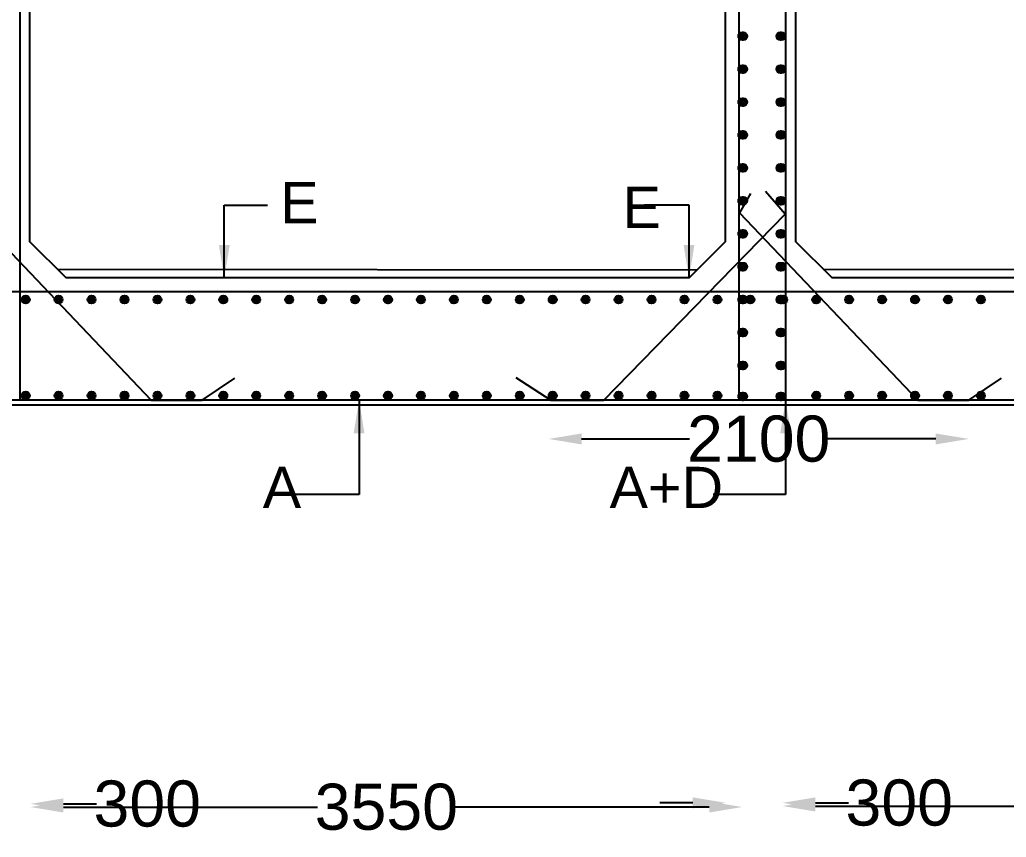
# Model space of a CAD drawing. Header units: millimetres. Extents: x 5124 to 2430164, y 2311 to 45642708.
# Drawn here: x 2372210 to 2378200, y 45617019 to 45621985 of the extents above; entities that cross this region are included whole.
import ezdxf

# ---------------------------------------------------------------- set-up
doc = ezdxf.new("R2010")
doc.units = ezdxf.units.MM
doc.header["$MEASUREMENT"] = 0
for name, color, linetype in [('DIMENSION', 7, 'Continuous'), ('DRAWING', 7, 'Continuous'), ('TEXT', 7, 'Continuous')]:
    doc.layers.add(name, color=color, linetype=linetype)
doc.styles.get("Standard").update_dxf_attribs({"font": 'arial.ttf', "height": 280})
doc.dimstyles.get("Standard").update_dxf_attribs({"dimtxt": 225, "dimasz": 200, "dimexe": 0.18, "dimexo": 0.0625, "dimgap": 0.09, "dimtad": 0, "dimdec": 0, "dimzin": 0, "dimdsep": 46, "dimtxsty": 'Standard', "dimcen": 0.09, "dimse1": 1, "dimse2": 1, "dimadec": 0, "dimazin": 0, "dimtfac": 1, "dimtdec": 0, "dimtofl": 0, "dimtmove": 0, "dimatfit": 3, "dimfxl": 1, "dimtolj": 1, "dimtzin": 0, "dimarcsym": 0})

# ---------------------------------------------------------------- blocks, each defined once
blk = doc.blocks.new('*D134')
at = {"layer": 'Defpoints', "color": 0, "transparency": 16777216}
for p in [(2375422, 45619701.2), (2377972.5, 45619673.4), (2377972.5, 45619438.9)]:
    blk.add_point(p, dxfattribs=at)
at = {"layer": 'DIMENSION', "color": 0, "lineweight": -2, "transparency": 16777216}
for p, q in [((2375622, 45619438.9), (2376277.2, 45619438.9)), ((2377772.5, 45619438.9), (2377117.4, 45619438.9))]:
    blk.add_line(p, q, dxfattribs=at)
at = {"layer": 'DIMENSION', "color": 0, "transparency": 16777216}
for points in [[(2375622, 45619472.2), (2375622, 45619405.5), (2375422, 45619438.9)], [(2377772.5, 45619472.2), (2377772.5, 45619405.5), (2377972.5, 45619438.9)]]:
    blk.add_solid(points, dxfattribs=at)
at = {"layer": 'DIMENSION', "color": 0, "transparency": 16777216, "insert": (2376697.3, 45619438.9), "char_height": 280, "attachment_point": 5}
blk.add_mtext('\\A1;2100', dxfattribs=at)
blk = doc.blocks.new('*D124')
at = {"layer": 'Defpoints', "color": 0, "transparency": 16777216}
for p in [(2371931.1, 45617213.6), (2372275.6, 45617222.2), (2372275.6, 45617213.6)]:
    blk.add_point(p, dxfattribs=at)
at = {"layer": 'DIMENSION', "color": 0, "lineweight": -2, "transparency": 16777216}
for p, q in [((2371731.1, 45617222.2), (2371531.1, 45617222.2)), ((2372475.6, 45617222.2), (2372675.6, 45617222.2))]:
    blk.add_line(p, q, dxfattribs=at)
at = {"layer": 'DIMENSION', "color": 0, "transparency": 16777216}
for points in [[(2371731.1, 45617255.6), (2371731.1, 45617188.9), (2371931.1, 45617222.2)], [(2372475.6, 45617255.6), (2372475.6, 45617188.9), (2372275.6, 45617222.2)]]:
    blk.add_solid(points, dxfattribs=at)
at = {"layer": 'DIMENSION', "color": 0, "transparency": 16777216, "insert": (2372984.4, 45617222.2), "char_height": 280, "attachment_point": 5}
blk.add_mtext('\\A1;300', dxfattribs=at)
blk = doc.blocks.new('*D125')
at = {"layer": 'Defpoints', "color": 0, "transparency": 16777216}
for p in [(2372275.6, 45617213.6), (2376597.2, 45617213.6), (2376597.2, 45617202.9)]:
    blk.add_point(p, dxfattribs=at)
at = {"layer": 'DIMENSION', "color": 0, "lineweight": -2, "transparency": 16777216}
for p, q in [((2372475.6, 45617202.9), (2374018.8, 45617202.9)), ((2376397.2, 45617202.9), (2374854, 45617202.9))]:
    blk.add_line(p, q, dxfattribs=at)
at = {"layer": 'DIMENSION', "color": 0, "transparency": 16777216}
for points in [[(2372475.6, 45617236.3), (2372475.6, 45617169.6), (2372275.6, 45617202.9)], [(2376397.2, 45617236.3), (2376397.2, 45617169.6), (2376597.2, 45617202.9)]]:
    blk.add_solid(points, dxfattribs=at)
at = {"layer": 'DIMENSION', "color": 0, "transparency": 16777216, "insert": (2374436.4, 45617202.9), "char_height": 280, "attachment_point": 5}
blk.add_mtext('\\A1;3550', dxfattribs=at)
blk = doc.blocks.new('*D126')
at = {"layer": 'Defpoints', "color": 0, "transparency": 16777216}
for p in [(2376497.2, 45617219.6), (2376841.6, 45617228.2), (2376841.6, 45617219.6)]:
    blk.add_point(p, dxfattribs=at)
at = {"layer": 'DIMENSION', "color": 0, "lineweight": -2, "transparency": 16777216}
for p, q in [((2376297.2, 45617228.2), (2376097.2, 45617228.2)), ((2377041.6, 45617228.2), (2377241.6, 45617228.2))]:
    blk.add_line(p, q, dxfattribs=at)
at = {"layer": 'DIMENSION', "color": 0, "transparency": 16777216}
for points in [[(2376297.2, 45617261.5), (2376297.2, 45617194.9), (2376497.2, 45617228.2)], [(2377041.6, 45617261.5), (2377041.6, 45617194.9), (2376841.6, 45617228.2)]]:
    blk.add_solid(points, dxfattribs=at)
at = {"layer": 'DIMENSION', "color": 0, "transparency": 16777216, "insert": (2377550.5, 45617228.2), "char_height": 280, "attachment_point": 5}
blk.add_mtext('\\A1;300', dxfattribs=at)
blk = doc.blocks.new('*D127')
at = {"layer": 'Defpoints', "color": 0, "transparency": 16777216}
for p in [(2376841.6, 45617219.6), (2381163.2, 45617219.6), (2381163.2, 45617208.9)]:
    blk.add_point(p, dxfattribs=at)
at = {"layer": 'DIMENSION', "color": 0, "lineweight": -2, "transparency": 16777216}
for p, q in [((2377041.6, 45617208.9), (2378584.8, 45617208.9)), ((2380963.2, 45617208.9), (2379420, 45617208.9))]:
    blk.add_line(p, q, dxfattribs=at)
at = {"layer": 'DIMENSION', "color": 0, "transparency": 16777216}
for points in [[(2377041.6, 45617242.2), (2377041.6, 45617175.6), (2376841.6, 45617208.9)], [(2380963.2, 45617242.2), (2380963.2, 45617175.6), (2381163.2, 45617208.9)]]:
    blk.add_solid(points, dxfattribs=at)
at = {"layer": 'DIMENSION', "color": 0, "transparency": 16777216, "insert": (2379002.4, 45617208.9), "char_height": 280, "attachment_point": 5}
blk.add_mtext('\\A1;3550', dxfattribs=at)

msp = doc.modelspace()

# ---------------------------------------------------------------- hatches: boundary and pattern name
at = {"layer": 'DRAWING'}
for points in [[(2376622.2, 45621885.2, 0.973258), (2376573.6, 45621886.6), (2376573.6, 45621883.9, 0.973258)], [(2376622.2, 45621885.2, 1), (2376573.6, 45621885.2, 1)], [(2376623.2, 45621885.2, 0.973258), (2376574.6, 45621886.6), (2376574.6, 45621883.9, 0.973258)], [(2376623.2, 45621885.2, 1), (2376574.6, 45621885.2, 1)], [(2376624.2, 45621885.2, 0.973258), (2376575.6, 45621886.6), (2376575.6, 45621883.9, 0.973258)], [(2376624.2, 45621885.2, 1), (2376575.6, 45621885.2, 1)], [(2376625.2, 45621885.2, 0.973258), (2376576.6, 45621886.6), (2376576.6, 45621883.9, 0.973258)], [(2376625.2, 45621885.2, 1), (2376576.6, 45621885.2, 1)], [(2376626.2, 45621885.2, 0.973258), (2376577.6, 45621886.6), (2376577.6, 45621883.9, 0.973258)], [(2376626.2, 45621885.2, 1), (2376577.6, 45621885.2, 1)], [(2376627.2, 45621885.2, 0.973258), (2376578.6, 45621886.6), (2376578.6, 45621883.9, 0.973258)], [(2376627.2, 45621885.2, 1), (2376578.6, 45621885.2, 1)], [(2376853.6, 45621885.2, 0.973258), (2376805.1, 45621886.6), (2376805.1, 45621883.9, 0.973258)], [(2376853.7, 45621885.2, 1), (2376805.1, 45621885.2, 1)], [(2376854.6, 45621885.2, 0.973258), (2376806.1, 45621886.6), (2376806.1, 45621883.9, 0.973258)], [(2376854.7, 45621885.2, 1), (2376806.1, 45621885.2, 1)], [(2376855.6, 45621885.2, 0.973258), (2376807.1, 45621886.6), (2376807.1, 45621883.9, 0.973258)], [(2376855.7, 45621885.2, 1), (2376807.1, 45621885.2, 1)], [(2376856.6, 45621885.2, 0.973258), (2376808.1, 45621886.6), (2376808.1, 45621883.9, 0.973258)], [(2376856.7, 45621885.2, 1), (2376808.1, 45621885.2, 1)], [(2376857.6, 45621885.2, 0.973258), (2376809.1, 45621886.6), (2376809.1, 45621883.9, 0.973258)], [(2376857.7, 45621885.2, 1), (2376809.1, 45621885.2, 1)], [(2376858.6, 45621885.2, 0.973258), (2376810.1, 45621886.6), (2376810.1, 45621883.9, 0.973258)], [(2376858.7, 45621885.2, 1), (2376810.1, 45621885.2, 1)], [(2376622.2, 45621685.2, 0.973258), (2376573.6, 45621686.6), (2376573.6, 45621683.9, 0.973258)], [(2376622.2, 45621685.2, 1), (2376573.6, 45621685.2, 1)], [(2376623.2, 45621685.2, 0.973258), (2376574.6, 45621686.6), (2376574.6, 45621683.9, 0.973258)], [(2376623.2, 45621685.2, 1), (2376574.6, 45621685.2, 1)], [(2376624.2, 45621685.2, 0.973258), (2376575.6, 45621686.6), (2376575.6, 45621683.9, 0.973258)], [(2376624.2, 45621685.2, 1), (2376575.6, 45621685.2, 1)], [(2376625.2, 45621685.2, 0.973258), (2376576.6, 45621686.6), (2376576.6, 45621683.9, 0.973258)], [(2376625.2, 45621685.2, 1), (2376576.6, 45621685.2, 1)], [(2376626.2, 45621685.2, 0.973258), (2376577.6, 45621686.6), (2376577.6, 45621683.9, 0.973258)], [(2376626.2, 45621685.2, 1), (2376577.6, 45621685.2, 1)], [(2376627.2, 45621685.2, 0.973258), (2376578.6, 45621686.6), (2376578.6, 45621683.9, 0.973258)], [(2376627.2, 45621685.2, 1), (2376578.6, 45621685.2, 1)], [(2376853.6, 45621685.2, 0.973258), (2376805.1, 45621686.6), (2376805.1, 45621683.9, 0.973258)], [(2376853.7, 45621685.2, 1), (2376805.1, 45621685.2, 1)], [(2376854.6, 45621685.2, 0.973258), (2376806.1, 45621686.6), (2376806.1, 45621683.9, 0.973258)], [(2376854.7, 45621685.2, 1), (2376806.1, 45621685.2, 1)], [(2376855.6, 45621685.2, 0.973258), (2376807.1, 45621686.6), (2376807.1, 45621683.9, 0.973258)], [(2376855.7, 45621685.2, 1), (2376807.1, 45621685.2, 1)], [(2376856.6, 45621685.2, 0.973258), (2376808.1, 45621686.6), (2376808.1, 45621683.9, 0.973258)], [(2376856.7, 45621685.2, 1), (2376808.1, 45621685.2, 1)], [(2376857.6, 45621685.2, 0.973258), (2376809.1, 45621686.6), (2376809.1, 45621683.9, 0.973258)], [(2376857.7, 45621685.2, 1), (2376809.1, 45621685.2, 1)], [(2376858.6, 45621685.2, 0.973258), (2376810.1, 45621686.6), (2376810.1, 45621683.9, 0.973258)], [(2376858.7, 45621685.2, 1), (2376810.1, 45621685.2, 1)], [(2376622.2, 45621485.2, 0.973258), (2376573.6, 45621486.6), (2376573.6, 45621483.9, 0.973258)], [(2376622.2, 45621485.2, 1), (2376573.6, 45621485.2, 1)], [(2376623.2, 45621485.2, 0.973258), (2376574.6, 45621486.6), (2376574.6, 45621483.9, 0.973258)], [(2376623.2, 45621485.2, 1), (2376574.6, 45621485.2, 1)], [(2376624.2, 45621485.2, 0.973258), (2376575.6, 45621486.6), (2376575.6, 45621483.9, 0.973258)], [(2376624.2, 45621485.2, 1), (2376575.6, 45621485.2, 1)], [(2376625.2, 45621485.2, 0.973258), (2376576.6, 45621486.6), (2376576.6, 45621483.9, 0.973258)], [(2376625.2, 45621485.2, 1), (2376576.6, 45621485.2, 1)], [(2376626.2, 45621485.2, 0.973258), (2376577.6, 45621486.6), (2376577.6, 45621483.9, 0.973258)], [(2376626.2, 45621485.2, 1), (2376577.6, 45621485.2, 1)], [(2376627.2, 45621485.2, 0.973258), (2376578.6, 45621486.6), (2376578.6, 45621483.9, 0.973258)], [(2376627.2, 45621485.2, 1), (2376578.6, 45621485.2, 1)], [(2376853.6, 45621485.2, 0.973258), (2376805.1, 45621486.6), (2376805.1, 45621483.9, 0.973258)], [(2376853.7, 45621485.2, 1), (2376805.1, 45621485.2, 1)], [(2376854.6, 45621485.2, 0.973258), (2376806.1, 45621486.6), (2376806.1, 45621483.9, 0.973258)], [(2376854.7, 45621485.2, 1), (2376806.1, 45621485.2, 1)], [(2376855.6, 45621485.2, 0.973258), (2376807.1, 45621486.6), (2376807.1, 45621483.9, 0.973258)], [(2376855.7, 45621485.2, 1), (2376807.1, 45621485.2, 1)], [(2376856.6, 45621485.2, 0.973258), (2376808.1, 45621486.6), (2376808.1, 45621483.9, 0.973258)], [(2376856.7, 45621485.2, 1), (2376808.1, 45621485.2, 1)], [(2376857.6, 45621485.2, 0.973258), (2376809.1, 45621486.6), (2376809.1, 45621483.9, 0.973258)], [(2376857.7, 45621485.2, 1), (2376809.1, 45621485.2, 1)], [(2376858.6, 45621485.2, 0.973258), (2376810.1, 45621486.6), (2376810.1, 45621483.9, 0.973258)], [(2376858.7, 45621485.2, 1), (2376810.1, 45621485.2, 1)], [(2376622.2, 45621285.2, 0.973258), (2376573.6, 45621286.6), (2376573.6, 45621283.9, 0.973258)], [(2376622.2, 45621285.2, 1), (2376573.6, 45621285.2, 1)], [(2376623.2, 45621285.2, 0.973258), (2376574.6, 45621286.6), (2376574.6, 45621283.9, 0.973258)], [(2376623.2, 45621285.2, 1), (2376574.6, 45621285.2, 1)], [(2376624.2, 45621285.2, 0.973258), (2376575.6, 45621286.6), (2376575.6, 45621283.9, 0.973258)], [(2376624.2, 45621285.2, 1), (2376575.6, 45621285.2, 1)], [(2376625.2, 45621285.2, 0.973258), (2376576.6, 45621286.6), (2376576.6, 45621283.9, 0.973258)], [(2376625.2, 45621285.2, 1), (2376576.6, 45621285.2, 1)], [(2376626.2, 45621285.2, 0.973258), (2376577.6, 45621286.6), (2376577.6, 45621283.9, 0.973258)], [(2376626.2, 45621285.2, 1), (2376577.6, 45621285.2, 1)], [(2376627.2, 45621285.2, 0.973258), (2376578.6, 45621286.6), (2376578.6, 45621283.9, 0.973258)], [(2376627.2, 45621285.2, 1), (2376578.6, 45621285.2, 1)], [(2376853.6, 45621285.2, 0.973258), (2376805.1, 45621286.6), (2376805.1, 45621283.9, 0.973258)], [(2376853.7, 45621285.2, 1), (2376805.1, 45621285.2, 1)], [(2376854.6, 45621285.2, 0.973258), (2376806.1, 45621286.6), (2376806.1, 45621283.9, 0.973258)], [(2376854.7, 45621285.2, 1), (2376806.1, 45621285.2, 1)], [(2376855.6, 45621285.2, 0.973258), (2376807.1, 45621286.6), (2376807.1, 45621283.9, 0.973258)], [(2376855.7, 45621285.2, 1), (2376807.1, 45621285.2, 1)], [(2376856.6, 45621285.2, 0.973258), (2376808.1, 45621286.6), (2376808.1, 45621283.9, 0.973258)], [(2376856.7, 45621285.2, 1), (2376808.1, 45621285.2, 1)], [(2376857.6, 45621285.2, 0.973258), (2376809.1, 45621286.6), (2376809.1, 45621283.9, 0.973258)], [(2376857.7, 45621285.2, 1), (2376809.1, 45621285.2, 1)], [(2376858.6, 45621285.2, 0.973258), (2376810.1, 45621286.6), (2376810.1, 45621283.9, 0.973258)], [(2376858.7, 45621285.2, 1), (2376810.1, 45621285.2, 1)], [(2376622.2, 45621085.2, 0.973258), (2376573.6, 45621086.6), (2376573.6, 45621083.9, 0.973258)], [(2376622.2, 45621085.2, 1), (2376573.6, 45621085.2, 1)], [(2376623.2, 45621085.2, 0.973258), (2376574.6, 45621086.6), (2376574.6, 45621083.9, 0.973258)], [(2376623.2, 45621085.2, 1), (2376574.6, 45621085.2, 1)], [(2376624.2, 45621085.2, 0.973258), (2376575.6, 45621086.6), (2376575.6, 45621083.9, 0.973258)], [(2376624.2, 45621085.2, 1), (2376575.6, 45621085.2, 1)], [(2376625.2, 45621085.2, 0.973258), (2376576.6, 45621086.6), (2376576.6, 45621083.9, 0.973258)], [(2376625.2, 45621085.2, 1), (2376576.6, 45621085.2, 1)], [(2376626.2, 45621085.2, 0.973258), (2376577.6, 45621086.6), (2376577.6, 45621083.9, 0.973258)], [(2376626.2, 45621085.2, 1), (2376577.6, 45621085.2, 1)], [(2376627.2, 45621085.2, 0.973258), (2376578.6, 45621086.6), (2376578.6, 45621083.9, 0.973258)], [(2376627.2, 45621085.2, 1), (2376578.6, 45621085.2, 1)], [(2376853.6, 45621085.2, 0.973258), (2376805.1, 45621086.6), (2376805.1, 45621083.9, 0.973258)], [(2376853.7, 45621085.2, 1), (2376805.1, 45621085.2, 1)], [(2376854.6, 45621085.2, 0.973258), (2376806.1, 45621086.6), (2376806.1, 45621083.9, 0.973258)], [(2376854.7, 45621085.2, 1), (2376806.1, 45621085.2, 1)], [(2376855.6, 45621085.2, 0.973258), (2376807.1, 45621086.6), (2376807.1, 45621083.9, 0.973258)], [(2376855.7, 45621085.2, 1), (2376807.1, 45621085.2, 1)], [(2376856.6, 45621085.2, 0.973258), (2376808.1, 45621086.6), (2376808.1, 45621083.9, 0.973258)], [(2376856.7, 45621085.2, 1), (2376808.1, 45621085.2, 1)], [(2376857.6, 45621085.2, 0.973258), (2376809.1, 45621086.6), (2376809.1, 45621083.9, 0.973258)], [(2376857.7, 45621085.2, 1), (2376809.1, 45621085.2, 1)], [(2376858.6, 45621085.2, 0.973258), (2376810.1, 45621086.6), (2376810.1, 45621083.9, 0.973258)], [(2376858.7, 45621085.2, 1), (2376810.1, 45621085.2, 1)], [(2376622.2, 45620885.2, 0.973258), (2376573.6, 45620886.6), (2376573.6, 45620883.9, 0.973258)], [(2376622.2, 45620885.2, 1), (2376573.6, 45620885.2, 1)], [(2376623.2, 45620885.2, 0.973258), (2376574.6, 45620886.6), (2376574.6, 45620883.9, 0.973258)], [(2376623.2, 45620885.2, 1), (2376574.6, 45620885.2, 1)], [(2376624.2, 45620885.2, 0.973258), (2376575.6, 45620886.6), (2376575.6, 45620883.9, 0.973258)], [(2376624.2, 45620885.2, 1), (2376575.6, 45620885.2, 1)], [(2376625.2, 45620885.2, 0.973258), (2376576.6, 45620886.6), (2376576.6, 45620883.9, 0.973258)], [(2376625.2, 45620885.2, 1), (2376576.6, 45620885.2, 1)], [(2376626.2, 45620885.2, 0.973258), (2376577.6, 45620886.6), (2376577.6, 45620883.9, 0.973258)], [(2376626.2, 45620885.2, 1), (2376577.6, 45620885.2, 1)], [(2376627.2, 45620885.2, 0.973258), (2376578.6, 45620886.6), (2376578.6, 45620883.9, 0.973258)], [(2376627.2, 45620885.2, 1), (2376578.6, 45620885.2, 1)], [(2376853.6, 45620885.2, 0.973258), (2376805.1, 45620886.6), (2376805.1, 45620883.9, 0.973258)], [(2376853.7, 45620885.2, 1), (2376805.1, 45620885.2, 1)], [(2376854.6, 45620885.2, 0.973258), (2376806.1, 45620886.6), (2376806.1, 45620883.9, 0.973258)], [(2376854.7, 45620885.2, 1), (2376806.1, 45620885.2, 1)], [(2376855.6, 45620885.2, 0.973258), (2376807.1, 45620886.6), (2376807.1, 45620883.9, 0.973258)], [(2376855.7, 45620885.2, 1), (2376807.1, 45620885.2, 1)], [(2376856.6, 45620885.2, 0.973258), (2376808.1, 45620886.6), (2376808.1, 45620883.9, 0.973258)], [(2376856.7, 45620885.2, 1), (2376808.1, 45620885.2, 1)], [(2376857.6, 45620885.2, 0.973258), (2376809.1, 45620886.6), (2376809.1, 45620883.9, 0.973258)], [(2376857.7, 45620885.2, 1), (2376809.1, 45620885.2, 1)], [(2376858.6, 45620885.2, 0.973258), (2376810.1, 45620886.6), (2376810.1, 45620883.9, 0.973258)], [(2376858.7, 45620885.2, 1), (2376810.1, 45620885.2, 1)], [(2376622.2, 45620685.2, 0.973258), (2376573.6, 45620686.6), (2376573.6, 45620683.9, 0.973258)], [(2376622.2, 45620685.2, 1), (2376573.6, 45620685.2, 1)], [(2376623.2, 45620685.2, 0.973258), (2376574.6, 45620686.6), (2376574.6, 45620683.9, 0.973258)], [(2376623.2, 45620685.2, 1), (2376574.6, 45620685.2, 1)], [(2376624.2, 45620685.2, 0.973258), (2376575.6, 45620686.6), (2376575.6, 45620683.9, 0.973258)], [(2376624.2, 45620685.2, 1), (2376575.6, 45620685.2, 1)], [(2376625.2, 45620685.2, 0.973258), (2376576.6, 45620686.6), (2376576.6, 45620683.9, 0.973258)], [(2376625.2, 45620685.2, 1), (2376576.6, 45620685.2, 1)], [(2376626.2, 45620685.2, 0.973258), (2376577.6, 45620686.6), (2376577.6, 45620683.9, 0.973258)], [(2376626.2, 45620685.2, 1), (2376577.6, 45620685.2, 1)], [(2376627.2, 45620685.2, 0.973258), (2376578.6, 45620686.6), (2376578.6, 45620683.9, 0.973258)], [(2376627.2, 45620685.2, 1), (2376578.6, 45620685.2, 1)], [(2376853.6, 45620685.2, 0.973258), (2376805.1, 45620686.6), (2376805.1, 45620683.9, 0.973258)], [(2376853.7, 45620685.2, 1), (2376805.1, 45620685.2, 1)], [(2376854.6, 45620685.2, 0.973258), (2376806.1, 45620686.6), (2376806.1, 45620683.9, 0.973258)], [(2376854.7, 45620685.2, 1), (2376806.1, 45620685.2, 1)], [(2376855.6, 45620685.2, 0.973258), (2376807.1, 45620686.6), (2376807.1, 45620683.9, 0.973258)], [(2376855.7, 45620685.2, 1), (2376807.1, 45620685.2, 1)], [(2376856.6, 45620685.2, 0.973258), (2376808.1, 45620686.6), (2376808.1, 45620683.9, 0.973258)], [(2376856.7, 45620685.2, 1), (2376808.1, 45620685.2, 1)], [(2376857.6, 45620685.2, 0.973258), (2376809.1, 45620686.6), (2376809.1, 45620683.9, 0.973258)], [(2376857.7, 45620685.2, 1), (2376809.1, 45620685.2, 1)], [(2376858.6, 45620685.2, 0.973258), (2376810.1, 45620686.6), (2376810.1, 45620683.9, 0.973258)], [(2376858.7, 45620685.2, 1), (2376810.1, 45620685.2, 1)], [(2376622.2, 45620485.2, 0.973258), (2376573.6, 45620486.6), (2376573.6, 45620483.9, 0.973258)], [(2376622.2, 45620485.2, 1), (2376573.6, 45620485.2, 1)], [(2376623.2, 45620485.2, 0.973258), (2376574.6, 45620486.6), (2376574.6, 45620483.9, 0.973258)], [(2376623.2, 45620485.2, 1), (2376574.6, 45620485.2, 1)], [(2376624.2, 45620485.2, 0.973258), (2376575.6, 45620486.6), (2376575.6, 45620483.9, 0.973258)], [(2376624.2, 45620485.2, 1), (2376575.6, 45620485.2, 1)], [(2376625.2, 45620485.2, 0.973258), (2376576.6, 45620486.6), (2376576.6, 45620483.9, 0.973258)], [(2376625.2, 45620485.2, 1), (2376576.6, 45620485.2, 1)], [(2376626.2, 45620485.2, 0.973258), (2376577.6, 45620486.6), (2376577.6, 45620483.9, 0.973258)], [(2376626.2, 45620485.2, 1), (2376577.6, 45620485.2, 1)], [(2376627.2, 45620485.2, 0.973258), (2376578.6, 45620486.6), (2376578.6, 45620483.9, 0.973258)], [(2376627.2, 45620485.2, 1), (2376578.6, 45620485.2, 1)], [(2376853.6, 45620485.2, 0.973258), (2376805.1, 45620486.6), (2376805.1, 45620483.9, 0.973258)], [(2376853.7, 45620485.2, 1), (2376805.1, 45620485.2, 1)], [(2376854.6, 45620485.2, 0.973258), (2376806.1, 45620486.6), (2376806.1, 45620483.9, 0.973258)], [(2376854.7, 45620485.2, 1), (2376806.1, 45620485.2, 1)], [(2376855.6, 45620485.2, 0.973258), (2376807.1, 45620486.6), (2376807.1, 45620483.9, 0.973258)], [(2376855.7, 45620485.2, 1), (2376807.1, 45620485.2, 1)], [(2376856.6, 45620485.2, 0.973258), (2376808.1, 45620486.6), (2376808.1, 45620483.9, 0.973258)], [(2376856.7, 45620485.2, 1), (2376808.1, 45620485.2, 1)], [(2376857.6, 45620485.2, 0.973258), (2376809.1, 45620486.6), (2376809.1, 45620483.9, 0.973258)], [(2376857.7, 45620485.2, 1), (2376809.1, 45620485.2, 1)], [(2376858.6, 45620485.2, 0.973258), (2376810.1, 45620486.6), (2376810.1, 45620483.9, 0.973258)], [(2376858.7, 45620485.2, 1), (2376810.1, 45620485.2, 1)], [(2372270.6, 45620285.2, 0.973258), (2372222.1, 45620286.6), (2372222.1, 45620283.9, 0.973258)], [(2372270.7, 45620285.2, 0.973258), (2372222.1, 45620286.6), (2372222.1, 45620283.9, 0.973258)], [(2372470.6, 45620285.2, 0.973258), (2372422.1, 45620286.6), (2372422.1, 45620283.9, 0.973258)], [(2372470.7, 45620285.2, 0.973258), (2372422.1, 45620286.6), (2372422.1, 45620283.9, 0.973258)], [(2372670.6, 45620285.2, 0.973258), (2372622.1, 45620286.6), (2372622.1, 45620283.9, 0.973258)], [(2372670.7, 45620285.2, 0.973258), (2372622.1, 45620286.6), (2372622.1, 45620283.9, 0.973258)], [(2372870.6, 45620285.2, 0.973258), (2372822.1, 45620286.6), (2372822.1, 45620283.9, 0.973258)], [(2372870.7, 45620285.2, 0.973258), (2372822.1, 45620286.6), (2372822.1, 45620283.9, 0.973258)], [(2373070.6, 45620285.2, 0.973258), (2373022.1, 45620286.6), (2373022.1, 45620283.9, 0.973258)], [(2373070.7, 45620285.2, 0.973258), (2373022.1, 45620286.6), (2373022.1, 45620283.9, 0.973258)], [(2373270.6, 45620285.2, 0.973258), (2373222.1, 45620286.6), (2373222.1, 45620283.9, 0.973258)], [(2373270.7, 45620285.2, 0.973258), (2373222.1, 45620286.6), (2373222.1, 45620283.9, 0.973258)], [(2373470.6, 45620285.2, 0.973258), (2373422.1, 45620286.6), (2373422.1, 45620283.9, 0.973258)], [(2373470.7, 45620285.2, 0.973258), (2373422.1, 45620286.6), (2373422.1, 45620283.9, 0.973258)], [(2373670.6, 45620285.2, 0.973258), (2373622.1, 45620286.6), (2373622.1, 45620283.9, 0.973258)], [(2373670.7, 45620285.2, 0.973258), (2373622.1, 45620286.6), (2373622.1, 45620283.9, 0.973258)], [(2373870.6, 45620285.2, 0.973258), (2373822.1, 45620286.6), (2373822.1, 45620283.9, 0.973258)], [(2373870.7, 45620285.2, 0.973258), (2373822.1, 45620286.6), (2373822.1, 45620283.9, 0.973258)], [(2374070.6, 45620285.2, 0.973258), (2374022.1, 45620286.6), (2374022.1, 45620283.9, 0.973258)], [(2374070.7, 45620285.2, 0.973258), (2374022.1, 45620286.6), (2374022.1, 45620283.9, 0.973258)], [(2374270.6, 45620285.2, 0.973258), (2374222.1, 45620286.6), (2374222.1, 45620283.9, 0.973258)], [(2374270.7, 45620285.2, 0.973258), (2374222.1, 45620286.6), (2374222.1, 45620283.9, 0.973258)], [(2374470.6, 45620285.2, 0.973258), (2374422.1, 45620286.6), (2374422.1, 45620283.9, 0.973258)], [(2374470.7, 45620285.2, 0.973258), (2374422.1, 45620286.6), (2374422.1, 45620283.9, 0.973258)], [(2374670.6, 45620285.2, 0.973258), (2374622.1, 45620286.6), (2374622.1, 45620283.9, 0.973258)], [(2374670.7, 45620285.2, 0.973258), (2374622.1, 45620286.6), (2374622.1, 45620283.9, 0.973258)], [(2374870.6, 45620285.2, 0.973258), (2374822.1, 45620286.6), (2374822.1, 45620283.9, 0.973258)], [(2374870.7, 45620285.2, 0.973258), (2374822.1, 45620286.6), (2374822.1, 45620283.9, 0.973258)], [(2375070.6, 45620285.2, 0.973258), (2375022.1, 45620286.6), (2375022.1, 45620283.9, 0.973258)], [(2375070.7, 45620285.2, 0.973258), (2375022.1, 45620286.6), (2375022.1, 45620283.9, 0.973258)], [(2375270.6, 45620285.2, 0.973258), (2375222.1, 45620286.6), (2375222.1, 45620283.9, 0.973258)], [(2375270.7, 45620285.2, 0.973258), (2375222.1, 45620286.6), (2375222.1, 45620283.9, 0.973258)], [(2375470.6, 45620285.2, 0.973258), (2375422.1, 45620286.6), (2375422.1, 45620283.9, 0.973258)], [(2375470.7, 45620285.2, 0.973258), (2375422.1, 45620286.6), (2375422.1, 45620283.9, 0.973258)], [(2375670.6, 45620285.2, 0.973258), (2375622.1, 45620286.6), (2375622.1, 45620283.9, 0.973258)], [(2375670.7, 45620285.2, 0.973258), (2375622.1, 45620286.6), (2375622.1, 45620283.9, 0.973258)], [(2375870.6, 45620285.2, 0.973258), (2375822.1, 45620286.6), (2375822.1, 45620283.9, 0.973258)], [(2375870.7, 45620285.2, 0.973258), (2375822.1, 45620286.6), (2375822.1, 45620283.9, 0.973258)], [(2376070.6, 45620285.2, 0.973258), (2376022.1, 45620286.6), (2376022.1, 45620283.9, 0.973258)], [(2376070.7, 45620285.2, 0.973258), (2376022.1, 45620286.6), (2376022.1, 45620283.9, 0.973258)], [(2376270.6, 45620285.2, 0.973258), (2376222.1, 45620286.6), (2376222.1, 45620283.9, 0.973258)], [(2376270.7, 45620285.2, 0.973258), (2376222.1, 45620286.6), (2376222.1, 45620283.9, 0.973258)], [(2376470.6, 45620285.2, 0.973258), (2376422.1, 45620286.6), (2376422.1, 45620283.9, 0.973258)], [(2376470.7, 45620285.2, 0.973258), (2376422.1, 45620286.6), (2376422.1, 45620283.9, 0.973258)], [(2376622.2, 45620285.2, 0.973258), (2376573.6, 45620286.6), (2376573.6, 45620283.9, 0.973258)], [(2376622.2, 45620285.2, 1), (2376573.6, 45620285.2, 1)], [(2376623.2, 45620285.2, 0.973258), (2376574.6, 45620286.6), (2376574.6, 45620283.9, 0.973258)], [(2376623.2, 45620285.2, 1), (2376574.6, 45620285.2, 1)], [(2376624.2, 45620285.2, 0.973258), (2376575.6, 45620286.6), (2376575.6, 45620283.9, 0.973258)], [(2376624.2, 45620285.2, 1), (2376575.6, 45620285.2, 1)], [(2376625.2, 45620285.2, 0.973258), (2376576.6, 45620286.6), (2376576.6, 45620283.9, 0.973258)], [(2376625.2, 45620285.2, 1), (2376576.6, 45620285.2, 1)], [(2376626.2, 45620285.2, 0.973258), (2376577.6, 45620286.6), (2376577.6, 45620283.9, 0.973258)], [(2376626.2, 45620285.2, 1), (2376577.6, 45620285.2, 1)], [(2376627.2, 45620285.2, 0.973258), (2376578.6, 45620286.6), (2376578.6, 45620283.9, 0.973258)], [(2376627.2, 45620285.2, 1), (2376578.6, 45620285.2, 1)], [(2376670.6, 45620285.2, 0.973258), (2376622.1, 45620286.6), (2376622.1, 45620283.9, 0.973258)], [(2376670.7, 45620285.2, 0.973258), (2376622.1, 45620286.6), (2376622.1, 45620283.9, 0.973258)], [(2376853.6, 45620285.2, 0.973258), (2376805.1, 45620286.6), (2376805.1, 45620283.9, 0.973258)], [(2376853.7, 45620285.2, 1), (2376805.1, 45620285.2, 1)], [(2376854.6, 45620285.2, 0.973258), (2376806.1, 45620286.6), (2376806.1, 45620283.9, 0.973258)], [(2376854.7, 45620285.2, 1), (2376806.1, 45620285.2, 1)], [(2376855.6, 45620285.2, 0.973258), (2376807.1, 45620286.6), (2376807.1, 45620283.9, 0.973258)], [(2376855.7, 45620285.2, 1), (2376807.1, 45620285.2, 1)], [(2376856.6, 45620285.2, 0.973258), (2376808.1, 45620286.6), (2376808.1, 45620283.9, 0.973258)], [(2376856.7, 45620285.2, 1), (2376808.1, 45620285.2, 1)], [(2376857.6, 45620285.2, 0.973258), (2376809.1, 45620286.6), (2376809.1, 45620283.9, 0.973258)], [(2376857.7, 45620285.2, 1), (2376809.1, 45620285.2, 1)], [(2376858.6, 45620285.2, 0.973258), (2376810.1, 45620286.6), (2376810.1, 45620283.9, 0.973258)], [(2376858.7, 45620285.2, 1), (2376810.1, 45620285.2, 1)], [(2376870.6, 45620285.2, 0.973258), (2376822.1, 45620286.6), (2376822.1, 45620283.9, 0.973258)], [(2376870.7, 45620285.2, 0.973258), (2376822.1, 45620286.6), (2376822.1, 45620283.9, 0.973258)], [(2377070.6, 45620285.2, 0.973258), (2377022.1, 45620286.6), (2377022.1, 45620283.9, 0.973258)], [(2377070.7, 45620285.2, 0.973258), (2377022.1, 45620286.6), (2377022.1, 45620283.9, 0.973258)], [(2377270.6, 45620285.2, 0.973258), (2377222.1, 45620286.6), (2377222.1, 45620283.9, 0.973258)], [(2377270.7, 45620285.2, 0.973258), (2377222.1, 45620286.6), (2377222.1, 45620283.9, 0.973258)], [(2377470.6, 45620285.2, 0.973258), (2377422.1, 45620286.6), (2377422.1, 45620283.9, 0.973258)], [(2377470.7, 45620285.2, 0.973258), (2377422.1, 45620286.6), (2377422.1, 45620283.9, 0.973258)], [(2377670.6, 45620285.2, 0.973258), (2377622.1, 45620286.6), (2377622.1, 45620283.9, 0.973258)], [(2377670.7, 45620285.2, 0.973258), (2377622.1, 45620286.6), (2377622.1, 45620283.9, 0.973258)], [(2377870.6, 45620285.2, 0.973258), (2377822.1, 45620286.6), (2377822.1, 45620283.9, 0.973258)], [(2377870.7, 45620285.2, 0.973258), (2377822.1, 45620286.6), (2377822.1, 45620283.9, 0.973258)], [(2378070.6, 45620285.2, 0.973258), (2378022.1, 45620286.6), (2378022.1, 45620283.9, 0.973258)], [(2378070.7, 45620285.2, 0.973258), (2378022.1, 45620286.6), (2378022.1, 45620283.9, 0.973258)], [(2376622.2, 45620085.2, 0.973258), (2376573.6, 45620086.6), (2376573.6, 45620083.9, 0.973258)], [(2376622.2, 45620085.2, 1), (2376573.6, 45620085.2, 1)], [(2376623.2, 45620085.2, 0.973258), (2376574.6, 45620086.6), (2376574.6, 45620083.9, 0.973258)], [(2376623.2, 45620085.2, 1), (2376574.6, 45620085.2, 1)], [(2376624.2, 45620085.2, 0.973258), (2376575.6, 45620086.6), (2376575.6, 45620083.9, 0.973258)], [(2376624.2, 45620085.2, 1), (2376575.6, 45620085.2, 1)], [(2376625.2, 45620085.2, 0.973258), (2376576.6, 45620086.6), (2376576.6, 45620083.9, 0.973258)], [(2376625.2, 45620085.2, 1), (2376576.6, 45620085.2, 1)], [(2376626.2, 45620085.2, 0.973258), (2376577.6, 45620086.6), (2376577.6, 45620083.9, 0.973258)], [(2376626.2, 45620085.2, 1), (2376577.6, 45620085.2, 1)], [(2376627.2, 45620085.2, 0.973258), (2376578.6, 45620086.6), (2376578.6, 45620083.9, 0.973258)], [(2376627.2, 45620085.2, 1), (2376578.6, 45620085.2, 1)], [(2376853.6, 45620085.2, 0.973258), (2376805.1, 45620086.6), (2376805.1, 45620083.9, 0.973258)], [(2376853.7, 45620085.2, 1), (2376805.1, 45620085.2, 1)], [(2376854.6, 45620085.2, 0.973258), (2376806.1, 45620086.6), (2376806.1, 45620083.9, 0.973258)], [(2376854.7, 45620085.2, 1), (2376806.1, 45620085.2, 1)], [(2376855.6, 45620085.2, 0.973258), (2376807.1, 45620086.6), (2376807.1, 45620083.9, 0.973258)], [(2376855.7, 45620085.2, 1), (2376807.1, 45620085.2, 1)], [(2376856.6, 45620085.2, 0.973258), (2376808.1, 45620086.6), (2376808.1, 45620083.9, 0.973258)], [(2376856.7, 45620085.2, 1), (2376808.1, 45620085.2, 1)], [(2376857.6, 45620085.2, 0.973258), (2376809.1, 45620086.6), (2376809.1, 45620083.9, 0.973258)], [(2376857.7, 45620085.2, 1), (2376809.1, 45620085.2, 1)], [(2376858.6, 45620085.2, 0.973258), (2376810.1, 45620086.6), (2376810.1, 45620083.9, 0.973258)], [(2376858.7, 45620085.2, 1), (2376810.1, 45620085.2, 1)], [(2376622.2, 45619885.2, 0.973258), (2376573.6, 45619886.6), (2376573.6, 45619883.9, 0.973258)], [(2376622.2, 45619885.2, 1), (2376573.6, 45619885.2, 1)], [(2376623.2, 45619885.2, 0.973258), (2376574.6, 45619886.6), (2376574.6, 45619883.9, 0.973258)], [(2376623.2, 45619885.2, 1), (2376574.6, 45619885.2, 1)], [(2376624.2, 45619885.2, 0.973258), (2376575.6, 45619886.6), (2376575.6, 45619883.9, 0.973258)], [(2376624.2, 45619885.2, 1), (2376575.6, 45619885.2, 1)], [(2376625.2, 45619885.2, 0.973258), (2376576.6, 45619886.6), (2376576.6, 45619883.9, 0.973258)], [(2376625.2, 45619885.2, 1), (2376576.6, 45619885.2, 1)], [(2376626.2, 45619885.2, 0.973258), (2376577.6, 45619886.6), (2376577.6, 45619883.9, 0.973258)], [(2376626.2, 45619885.2, 1), (2376577.6, 45619885.2, 1)], [(2376627.2, 45619885.2, 0.973258), (2376578.6, 45619886.6), (2376578.6, 45619883.9, 0.973258)], [(2376627.2, 45619885.2, 1), (2376578.6, 45619885.2, 1)], [(2376853.6, 45619885.2, 0.973258), (2376805.1, 45619886.6), (2376805.1, 45619883.9, 0.973258)], [(2376853.7, 45619885.2, 1), (2376805.1, 45619885.2, 1)], [(2376854.6, 45619885.2, 0.973258), (2376806.1, 45619886.6), (2376806.1, 45619883.9, 0.973258)], [(2376854.7, 45619885.2, 1), (2376806.1, 45619885.2, 1)], [(2376855.6, 45619885.2, 0.973258), (2376807.1, 45619886.6), (2376807.1, 45619883.9, 0.973258)], [(2376855.7, 45619885.2, 1), (2376807.1, 45619885.2, 1)], [(2376856.6, 45619885.2, 0.973258), (2376808.1, 45619886.6), (2376808.1, 45619883.9, 0.973258)], [(2376856.7, 45619885.2, 1), (2376808.1, 45619885.2, 1)], [(2376857.6, 45619885.2, 0.973258), (2376809.1, 45619886.6), (2376809.1, 45619883.9, 0.973258)], [(2376857.7, 45619885.2, 1), (2376809.1, 45619885.2, 1)], [(2376858.6, 45619885.2, 0.973258), (2376810.1, 45619886.6), (2376810.1, 45619883.9, 0.973258)], [(2376858.7, 45619885.2, 1), (2376810.1, 45619885.2, 1)], [(2372270.6, 45619701.7, 0.973258), (2372222.1, 45619703), (2372222.1, 45619700.4, 0.973258)], [(2372270.7, 45619701.7, 1), (2372222.1, 45619701.7, 1)], [(2372470.6, 45619701.7, 0.973258), (2372422.1, 45619703), (2372422.1, 45619700.4, 0.973258)], [(2372470.7, 45619701.7, 1), (2372422.1, 45619701.7, 1)], [(2372670.6, 45619701.7, 0.973258), (2372622.1, 45619703), (2372622.1, 45619700.4, 0.973258)], [(2372670.7, 45619701.7, 1), (2372622.1, 45619701.7, 1)], [(2372870.6, 45619701.7, 0.973258), (2372822.1, 45619703), (2372822.1, 45619700.4, 0.973258)], [(2372870.7, 45619701.7, 1), (2372822.1, 45619701.7, 1)], [(2373070.6, 45619701.7, 0.973258), (2373022.1, 45619703), (2373022.1, 45619700.4, 0.973258)], [(2373070.7, 45619701.7, 1), (2373022.1, 45619701.7, 1)], [(2373270.6, 45619701.7, 0.973258), (2373222.1, 45619703), (2373222.1, 45619700.4, 0.973258)], [(2373270.7, 45619701.7, 1), (2373222.1, 45619701.7, 1)], [(2373470.6, 45619701.7, 0.973258), (2373422.1, 45619703), (2373422.1, 45619700.4, 0.973258)], [(2373470.7, 45619701.7, 1), (2373422.1, 45619701.7, 1)], [(2373670.6, 45619701.7, 0.973258), (2373622.1, 45619703), (2373622.1, 45619700.4, 0.973258)], [(2373670.7, 45619701.7, 1), (2373622.1, 45619701.7, 1)], [(2373870.6, 45619701.7, 0.973258), (2373822.1, 45619703), (2373822.1, 45619700.4, 0.973258)], [(2373870.7, 45619701.7, 1), (2373822.1, 45619701.7, 1)], [(2374070.6, 45619701.7, 0.973258), (2374022.1, 45619703), (2374022.1, 45619700.4, 0.973258)], [(2374070.7, 45619701.7, 1), (2374022.1, 45619701.7, 1)], [(2374270.6, 45619701.7, 0.973258), (2374222.1, 45619703), (2374222.1, 45619700.4, 0.973258)], [(2374270.7, 45619701.7, 1), (2374222.1, 45619701.7, 1)], [(2374470.6, 45619701.7, 0.973258), (2374422.1, 45619703), (2374422.1, 45619700.4, 0.973258)], [(2374470.7, 45619701.7, 1), (2374422.1, 45619701.7, 1)], [(2374670.6, 45619701.7, 0.973258), (2374622.1, 45619703), (2374622.1, 45619700.4, 0.973258)], [(2374670.7, 45619701.7, 1), (2374622.1, 45619701.7, 1)], [(2374870.6, 45619701.7, 0.973258), (2374822.1, 45619703), (2374822.1, 45619700.4, 0.973258)], [(2374870.7, 45619701.7, 1), (2374822.1, 45619701.7, 1)], [(2375070.6, 45619701.7, 0.973258), (2375022.1, 45619703), (2375022.1, 45619700.4, 0.973258)], [(2375070.7, 45619701.7, 1), (2375022.1, 45619701.7, 1)], [(2375270.6, 45619701.7, 0.973258), (2375222.1, 45619703), (2375222.1, 45619700.4, 0.973258)], [(2375270.7, 45619701.7, 1), (2375222.1, 45619701.7, 1)], [(2375470.6, 45619701.7, 0.973258), (2375422.1, 45619703), (2375422.1, 45619700.4, 0.973258)], [(2375470.7, 45619701.7, 1), (2375422.1, 45619701.7, 1)], [(2375670.6, 45619701.7, 0.973258), (2375622.1, 45619703), (2375622.1, 45619700.4, 0.973258)], [(2375670.7, 45619701.7, 1), (2375622.1, 45619701.7, 1)], [(2375870.6, 45619701.7, 0.973258), (2375822.1, 45619703), (2375822.1, 45619700.4, 0.973258)], [(2375870.7, 45619701.7, 1), (2375822.1, 45619701.7, 1)], [(2376070.6, 45619701.7, 0.973258), (2376022.1, 45619703), (2376022.1, 45619700.4, 0.973258)], [(2376070.7, 45619701.7, 1), (2376022.1, 45619701.7, 1)], [(2376270.6, 45619701.7, 0.973258), (2376222.1, 45619703), (2376222.1, 45619700.4, 0.973258)], [(2376270.7, 45619701.7, 1), (2376222.1, 45619701.7, 1)], [(2376470.6, 45619701.7, 0.973258), (2376422.1, 45619703), (2376422.1, 45619700.4, 0.973258)], [(2376470.7, 45619701.7, 1), (2376422.1, 45619701.7, 1)], [(2377070.6, 45619701.7, 0.973258), (2377022.1, 45619703), (2377022.1, 45619700.4, 0.973258)], [(2377070.7, 45619701.7, 1), (2377022.1, 45619701.7, 1)], [(2377270.6, 45619701.7, 0.973258), (2377222.1, 45619703), (2377222.1, 45619700.4, 0.973258)], [(2377270.7, 45619701.7, 1), (2377222.1, 45619701.7, 1)], [(2377470.6, 45619701.7, 0.973258), (2377422.1, 45619703), (2377422.1, 45619700.4, 0.973258)], [(2377470.7, 45619701.7, 1), (2377422.1, 45619701.7, 1)], [(2377670.6, 45619701.7, 0.973258), (2377622.1, 45619703), (2377622.1, 45619700.4, 0.973258)], [(2377670.7, 45619701.7, 1), (2377622.1, 45619701.7, 1)], [(2377870.6, 45619701.7, 0.973258), (2377822.1, 45619703), (2377822.1, 45619700.4, 0.973258)], [(2377870.7, 45619701.7, 1), (2377822.1, 45619701.7, 1)], [(2378070.6, 45619701.7, 0.973258), (2378022.1, 45619703), (2378022.1, 45619700.4, 0.973258)], [(2378070.7, 45619701.7, 1), (2378022.1, 45619701.7, 1)], [(2376622.2, 45619697.3, 0.973258), (2376573.6, 45619698.6), (2376573.6, 45619696, 0.973258)], [(2376622.2, 45619697.3, 1), (2376573.6, 45619697.3, 1)], [(2376623.2, 45619697.3, 0.973258), (2376574.6, 45619698.6), (2376574.6, 45619696, 0.973258)], [(2376623.2, 45619697.3, 1), (2376574.6, 45619697.3, 1)], [(2376624.2, 45619697.3, 0.973258), (2376575.6, 45619698.6), (2376575.6, 45619696, 0.973258)], [(2376624.2, 45619697.3, 1), (2376575.6, 45619697.3, 1)], [(2376625.2, 45619697.3, 0.973258), (2376576.6, 45619698.6), (2376576.6, 45619696, 0.973258)], [(2376625.2, 45619697.3, 1), (2376576.6, 45619697.3, 1)], [(2376626.2, 45619697.3, 0.973258), (2376577.6, 45619698.6), (2376577.6, 45619696, 0.973258)], [(2376626.2, 45619697.3, 1), (2376577.6, 45619697.3, 1)], [(2376627.2, 45619697.3, 0.973258), (2376578.6, 45619698.6), (2376578.6, 45619696, 0.973258)], [(2376627.2, 45619697.3, 1), (2376578.6, 45619697.3, 1)], [(2376853.6, 45619697.3, 0.973258), (2376805.1, 45619698.6), (2376805.1, 45619696, 0.973258)], [(2376853.7, 45619697.3, 1), (2376805.1, 45619697.3, 1)], [(2376854.6, 45619697.3, 0.973258), (2376806.1, 45619698.6), (2376806.1, 45619696, 0.973258)], [(2376854.7, 45619697.3, 1), (2376806.1, 45619697.3, 1)], [(2376855.6, 45619697.3, 0.973258), (2376807.1, 45619698.6), (2376807.1, 45619696, 0.973258)], [(2376855.7, 45619697.3, 1), (2376807.1, 45619697.3, 1)], [(2376856.6, 45619697.3, 0.973258), (2376808.1, 45619698.6), (2376808.1, 45619696, 0.973258)], [(2376856.7, 45619697.3, 1), (2376808.1, 45619697.3, 1)], [(2376857.6, 45619697.3, 0.973258), (2376809.1, 45619698.6), (2376809.1, 45619696, 0.973258)], [(2376857.7, 45619697.3, 1), (2376809.1, 45619697.3, 1)], [(2376858.6, 45619697.3, 0.973258), (2376810.1, 45619698.6), (2376810.1, 45619696, 0.973258)], [(2376858.7, 45619697.3, 1), (2376810.1, 45619697.3, 1)]]:
    msp.add_hatch(color=256, dxfattribs=at).paths.add_polyline_path(points)

# ---------------------------------------------------------------- linework, layer by layer
for points in [[(2357721.9, 45625911.8), (2381721.3, 45625911.8), (2381721.3, 45619643.6), (2357721.9, 45619643.6)], [(2357751.7, 45625882), (2381691.5, 45625882), (2381691.5, 45619673.4), (2357751.7, 45619673.4)], [(2372492.5, 45625205.2), (2376274.1, 45625205.2), (2376494.3, 45624984.9), (2376494.3, 45620636.7), (2376274.1, 45620416.5), (2372492.5, 45620416.5), (2372272.2, 45620636.7), (2372272.2, 45624984.9)], [(2377142.8, 45625205.2), (2380924.4, 45625205.2), (2381144.7, 45624984.9), (2381144.7, 45620636.7), (2380924.4, 45620416.5), (2377142.8, 45620416.5), (2376922.6, 45620636.7), (2376922.6, 45624984.9)]]:
    msp.add_lwpolyline(points, close=True, dxfattribs=at)
for points in [[(2372210.5, 45625882), (2372210.5, 45619673.4)], [(2376575.9, 45625882), (2376575.9, 45619673.4)], [(2376860.9, 45625882), (2376860.9, 45619673.4)], [(2371991.8, 45620930.3), (2371924.9, 45620811.6), (2373008, 45619673.4), (2373317.5, 45619673.4), (2373515.8, 45619807.9)], [(2375222.7, 45619811.5), (2375435.9, 45619673.4), (2375757.3, 45619673.4), (2376857.5, 45620804), (2376738.2, 45620942.5)], [(2376646.8, 45620930.3), (2376579.9, 45620811.6), (2377663.1, 45619673.4), (2377972.5, 45619673.4), (2378170.8, 45619807.9)], [(2372439.1, 45620469.8), (2376323.3, 45620465.7)], [(2377089.5, 45620469.8), (2380973.6, 45620465.7)], [(2357751.7, 45620334.5), (2381691.5, 45620334.5)]]:
    msp.add_lwpolyline(points, dxfattribs=at)
for centre in [(2376597.9, 45621885.2), (2376597.9, 45621885.2), (2376598.9, 45621885.2), (2376598.9, 45621885.2), (2376599.9, 45621885.2), (2376599.9, 45621885.2), (2376600.9, 45621885.2), (2376600.9, 45621885.2), (2376601.9, 45621885.2), (2376601.9, 45621885.2), (2376602.9, 45621885.2), (2376602.9, 45621885.2), (2376829.4, 45621885.2), (2376829.4, 45621885.2), (2376830.4, 45621885.2), (2376830.4, 45621885.2), (2376831.4, 45621885.2), (2376831.4, 45621885.2), (2376832.4, 45621885.2), (2376832.4, 45621885.2), (2376833.4, 45621885.2), (2376833.4, 45621885.2), (2376834.4, 45621885.2), (2376834.4, 45621885.2), (2376597.9, 45621685.2), (2376597.9, 45621685.2), (2376598.9, 45621685.2), (2376598.9, 45621685.2), (2376599.9, 45621685.2), (2376599.9, 45621685.2), (2376600.9, 45621685.2), (2376600.9, 45621685.2), (2376601.9, 45621685.2), (2376601.9, 45621685.2), (2376602.9, 45621685.2), (2376602.9, 45621685.2), (2376829.4, 45621685.2), (2376829.4, 45621685.2), (2376830.4, 45621685.2), (2376830.4, 45621685.2), (2376831.4, 45621685.2), (2376831.4, 45621685.2), (2376832.4, 45621685.2), (2376832.4, 45621685.2), (2376833.4, 45621685.2), (2376833.4, 45621685.2), (2376834.4, 45621685.2), (2376834.4, 45621685.2), (2376597.9, 45621485.2), (2376597.9, 45621485.2), (2376598.9, 45621485.2), (2376598.9, 45621485.2), (2376599.9, 45621485.2), (2376599.9, 45621485.2), (2376600.9, 45621485.2), (2376600.9, 45621485.2), (2376601.9, 45621485.2), (2376601.9, 45621485.2), (2376602.9, 45621485.2), (2376602.9, 45621485.2), (2376829.4, 45621485.2), (2376829.4, 45621485.2), (2376830.4, 45621485.2), (2376830.4, 45621485.2), (2376831.4, 45621485.2), (2376831.4, 45621485.2), (2376832.4, 45621485.2), (2376832.4, 45621485.2), (2376833.4, 45621485.2), (2376833.4, 45621485.2), (2376834.4, 45621485.2), (2376834.4, 45621485.2), (2376597.9, 45621285.2), (2376597.9, 45621285.2), (2376598.9, 45621285.2), (2376598.9, 45621285.2), (2376599.9, 45621285.2), (2376599.9, 45621285.2), (2376600.9, 45621285.2), (2376600.9, 45621285.2), (2376601.9, 45621285.2), (2376601.9, 45621285.2), (2376602.9, 45621285.2), (2376602.9, 45621285.2), (2376829.4, 45621285.2), (2376829.4, 45621285.2), (2376830.4, 45621285.2), (2376830.4, 45621285.2), (2376831.4, 45621285.2), (2376831.4, 45621285.2), (2376832.4, 45621285.2), (2376832.4, 45621285.2), (2376833.4, 45621285.2), (2376833.4, 45621285.2), (2376834.4, 45621285.2), (2376834.4, 45621285.2), (2376597.9, 45621085.2), (2376597.9, 45621085.2), (2376598.9, 45621085.2), (2376598.9, 45621085.2), (2376599.9, 45621085.2), (2376599.9, 45621085.2), (2376600.9, 45621085.2), (2376600.9, 45621085.2), (2376601.9, 45621085.2), (2376601.9, 45621085.2), (2376602.9, 45621085.2), (2376602.9, 45621085.2), (2376829.4, 45621085.2), (2376829.4, 45621085.2), (2376830.4, 45621085.2), (2376830.4, 45621085.2), (2376831.4, 45621085.2), (2376831.4, 45621085.2), (2376832.4, 45621085.2), (2376832.4, 45621085.2), (2376833.4, 45621085.2), (2376833.4, 45621085.2), (2376834.4, 45621085.2), (2376834.4, 45621085.2), (2376597.9, 45620885.2), (2376597.9, 45620885.2), (2376598.9, 45620885.2), (2376598.9, 45620885.2), (2376599.9, 45620885.2), (2376599.9, 45620885.2), (2376600.9, 45620885.2), (2376600.9, 45620885.2), (2376601.9, 45620885.2), (2376601.9, 45620885.2), (2376602.9, 45620885.2), (2376602.9, 45620885.2), (2376829.4, 45620885.2), (2376829.4, 45620885.2), (2376830.4, 45620885.2), (2376830.4, 45620885.2), (2376831.4, 45620885.2), (2376831.4, 45620885.2), (2376832.4, 45620885.2), (2376832.4, 45620885.2), (2376833.4, 45620885.2), (2376833.4, 45620885.2), (2376834.4, 45620885.2), (2376834.4, 45620885.2), (2376597.9, 45620685.2), (2376597.9, 45620685.2), (2376598.9, 45620685.2), (2376598.9, 45620685.2), (2376599.9, 45620685.2), (2376599.9, 45620685.2), (2376600.9, 45620685.2), (2376600.9, 45620685.2), (2376601.9, 45620685.2), (2376601.9, 45620685.2), (2376602.9, 45620685.2), (2376602.9, 45620685.2), (2376829.4, 45620685.2), (2376829.4, 45620685.2), (2376830.4, 45620685.2), (2376830.4, 45620685.2), (2376831.4, 45620685.2), (2376831.4, 45620685.2), (2376832.4, 45620685.2), (2376832.4, 45620685.2), (2376833.4, 45620685.2), (2376833.4, 45620685.2), (2376834.4, 45620685.2), (2376834.4, 45620685.2), (2376597.9, 45620485.2), (2376597.9, 45620485.2), (2376598.9, 45620485.2), (2376598.9, 45620485.2), (2376599.9, 45620485.2), (2376599.9, 45620485.2), (2376600.9, 45620485.2), (2376600.9, 45620485.2), (2376601.9, 45620485.2), (2376601.9, 45620485.2), (2376602.9, 45620485.2), (2376602.9, 45620485.2), (2376829.4, 45620485.2), (2376829.4, 45620485.2), (2376830.4, 45620485.2), (2376830.4, 45620485.2), (2376831.4, 45620485.2), (2376831.4, 45620485.2), (2376832.4, 45620485.2), (2376832.4, 45620485.2), (2376833.4, 45620485.2), (2376833.4, 45620485.2), (2376834.4, 45620485.2), (2376834.4, 45620485.2), (2372246.3, 45620285.2), (2372246.4, 45620285.2), (2372446.3, 45620285.2), (2372446.4, 45620285.2), (2372646.3, 45620285.2), (2372646.4, 45620285.2), (2372846.3, 45620285.2), (2372846.4, 45620285.2), (2373046.3, 45620285.2), (2373046.4, 45620285.2), (2373246.3, 45620285.2), (2373246.4, 45620285.2), (2373446.3, 45620285.2), (2373446.4, 45620285.2), (2373646.3, 45620285.2), (2373646.4, 45620285.2), (2373846.3, 45620285.2), (2373846.4, 45620285.2), (2374046.3, 45620285.2), (2374046.4, 45620285.2), (2374246.3, 45620285.2), (2374246.4, 45620285.2), (2374446.3, 45620285.2), (2374446.4, 45620285.2), (2374646.3, 45620285.2), (2374646.4, 45620285.2), (2374846.3, 45620285.2), (2374846.4, 45620285.2), (2375046.3, 45620285.2), (2375046.4, 45620285.2), (2375246.3, 45620285.2), (2375246.4, 45620285.2), (2375446.3, 45620285.2), (2375446.4, 45620285.2), (2375646.3, 45620285.2), (2375646.4, 45620285.2), (2375846.3, 45620285.2), (2375846.4, 45620285.2), (2376046.3, 45620285.2), (2376046.4, 45620285.2), (2376246.3, 45620285.2), (2376246.4, 45620285.2), (2376446.3, 45620285.2), (2376446.4, 45620285.2), (2376597.9, 45620285.2), (2376597.9, 45620285.2), (2376598.9, 45620285.2), (2376598.9, 45620285.2), (2376599.9, 45620285.2), (2376599.9, 45620285.2), (2376600.9, 45620285.2), (2376600.9, 45620285.2), (2376601.9, 45620285.2), (2376601.9, 45620285.2), (2376602.9, 45620285.2), (2376602.9, 45620285.2), (2376646.3, 45620285.2), (2376646.4, 45620285.2), (2376829.4, 45620285.2), (2376829.4, 45620285.2), (2376830.4, 45620285.2), (2376830.4, 45620285.2), (2376831.4, 45620285.2), (2376831.4, 45620285.2), (2376832.4, 45620285.2), (2376832.4, 45620285.2), (2376833.4, 45620285.2), (2376833.4, 45620285.2), (2376834.4, 45620285.2), (2376834.4, 45620285.2), (2376846.3, 45620285.2), (2376846.4, 45620285.2), (2377046.3, 45620285.2), (2377046.4, 45620285.2), (2377246.3, 45620285.2), (2377246.4, 45620285.2), (2377446.3, 45620285.2), (2377446.4, 45620285.2), (2377646.3, 45620285.2), (2377646.4, 45620285.2), (2377846.3, 45620285.2), (2377846.4, 45620285.2), (2378046.3, 45620285.2), (2378046.4, 45620285.2), (2376597.9, 45620085.2), (2376597.9, 45620085.2), (2376598.9, 45620085.2), (2376598.9, 45620085.2), (2376599.9, 45620085.2), (2376599.9, 45620085.2), (2376600.9, 45620085.2), (2376600.9, 45620085.2), (2376601.9, 45620085.2), (2376601.9, 45620085.2), (2376602.9, 45620085.2), (2376602.9, 45620085.2), (2376829.4, 45620085.2), (2376829.4, 45620085.2), (2376830.4, 45620085.2), (2376830.4, 45620085.2), (2376831.4, 45620085.2), (2376831.4, 45620085.2), (2376832.4, 45620085.2), (2376832.4, 45620085.2), (2376833.4, 45620085.2), (2376833.4, 45620085.2), (2376834.4, 45620085.2), (2376834.4, 45620085.2), (2376597.9, 45619885.2), (2376597.9, 45619885.2), (2376598.9, 45619885.2), (2376598.9, 45619885.2), (2376599.9, 45619885.2), (2376599.9, 45619885.2), (2376600.9, 45619885.2), (2376600.9, 45619885.2), (2376601.9, 45619885.2), (2376601.9, 45619885.2), (2376602.9, 45619885.2), (2376602.9, 45619885.2), (2376829.4, 45619885.2), (2376829.4, 45619885.2), (2376830.4, 45619885.2), (2376830.4, 45619885.2), (2376831.4, 45619885.2), (2376831.4, 45619885.2), (2376832.4, 45619885.2), (2376832.4, 45619885.2), (2376833.4, 45619885.2), (2376833.4, 45619885.2), (2376834.4, 45619885.2), (2376834.4, 45619885.2), (2372246.3, 45619701.7), (2372246.4, 45619701.7), (2372446.3, 45619701.7), (2372446.4, 45619701.7), (2372646.3, 45619701.7), (2372646.4, 45619701.7), (2372846.3, 45619701.7), (2372846.4, 45619701.7), (2373046.3, 45619701.7), (2373046.4, 45619701.7), (2373246.3, 45619701.7), (2373246.4, 45619701.7), (2373446.3, 45619701.7), (2373446.4, 45619701.7), (2373646.3, 45619701.7), (2373646.4, 45619701.7), (2373846.3, 45619701.7), (2373846.4, 45619701.7), (2374046.3, 45619701.7), (2374046.4, 45619701.7), (2374246.3, 45619701.7), (2374246.4, 45619701.7), (2374446.3, 45619701.7), (2374446.4, 45619701.7), (2374646.3, 45619701.7), (2374646.4, 45619701.7), (2374846.3, 45619701.7), (2374846.4, 45619701.7), (2375046.3, 45619701.7), (2375046.4, 45619701.7), (2375246.3, 45619701.7), (2375246.4, 45619701.7), (2375446.3, 45619701.7), (2375446.4, 45619701.7), (2375646.3, 45619701.7), (2375646.4, 45619701.7), (2375846.3, 45619701.7), (2375846.4, 45619701.7), (2376046.3, 45619701.7), (2376046.4, 45619701.7), (2376246.3, 45619701.7), (2376246.4, 45619701.7), (2376446.3, 45619701.7), (2376446.4, 45619701.7), (2377046.3, 45619701.7), (2377046.4, 45619701.7), (2377246.3, 45619701.7), (2377246.4, 45619701.7), (2377446.3, 45619701.7), (2377446.4, 45619701.7), (2377646.3, 45619701.7), (2377646.4, 45619701.7), (2377846.3, 45619701.7), (2377846.4, 45619701.7), (2378046.3, 45619701.7), (2378046.4, 45619701.7), (2376597.9, 45619697.3), (2376597.9, 45619697.3), (2376598.9, 45619697.3), (2376598.9, 45619697.3), (2376599.9, 45619697.3), (2376599.9, 45619697.3), (2376600.9, 45619697.3), (2376600.9, 45619697.3), (2376601.9, 45619697.3), (2376601.9, 45619697.3), (2376602.9, 45619697.3), (2376602.9, 45619697.3), (2376829.4, 45619697.3), (2376829.4, 45619697.3), (2376830.4, 45619697.3), (2376830.4, 45619697.3), (2376831.4, 45619697.3), (2376831.4, 45619697.3), (2376832.4, 45619697.3), (2376832.4, 45619697.3), (2376833.4, 45619697.3), (2376833.4, 45619697.3), (2376834.4, 45619697.3), (2376834.4, 45619697.3)]:
    msp.add_circle(centre, 24.3, dxfattribs=at)

# ---------------------------------------------------------------- texts
at = {"layer": 'TEXT', "char_height": 250, "width": 236.129, "attachment_point": 1}
for s, insert in [('\\pi24.783;E', (2373766.8, 45620999.2)), ('\\pi24.783;E', (2375845.7, 45620971)), ('\\pi1.3353;A', (2373684.8, 45619269.4)), ('\\pi-217.2;A+D', (2376009, 45619269.4))]:
    msp.add_mtext(s, dxfattribs=dict(at, insert=insert))

# ---------------------------------------------------------------- dimensions: what is measured, and where the dimension line sits
at = {"layer": 'DIMENSION'}
for base, p1, p2, text, picture, middle in [((2377972.5, 45619438.9), (2375422, 45619701.2), (2377972.5, 45619673.4), '2100', '*D134', (2376697.3, 45619438.9)), ((2372275.6, 45617222.2), (2371931.1, 45617213.6), (2372275.6, 45617213.6), '300', '*D124', (2372984.4, 45617222.2)), ((2376841.6, 45617228.2), (2376497.2, 45617219.6), (2376841.6, 45617219.6), '300', '*D126', (2377550.5, 45617228.2)), ((2381163.2, 45617208.9), (2376841.6, 45617219.6), (2381163.2, 45617219.6), '3550', '*D127', (2379002.4, 45617208.9)), ((2376597.2, 45617202.9), (2372275.6, 45617213.6), (2376597.2, 45617213.6), '3550', '*D125', (2374436.4, 45617202.9))]:
    dim = msp.add_linear_dim(base=base, p1=p1, p2=p2, text=text, dimstyle='Standard', override={"dimfxl": 2000}, dxfattribs=at)
    dim.commit()
    dim.dimension.update_dxf_attribs({"geometry": picture, "text_midpoint": middle})

# ---------------------------------------------------------------- leaders
at = {"layer": 'DRAWING'}
for points in [[(2373452.3, 45620416.5), (2373452.3, 45620858.8), (2373713.9, 45620858.8)], [(2376274.1, 45620416.5), (2376274.1, 45620858.8), (2376004.1, 45620858.8)], [(2374270.7, 45619673.4), (2374270.7, 45619101.4), (2373829.8, 45619101.4)], [(2376860.9, 45619673.4), (2376860.9, 45619101.4), (2376420.1, 45619101.4)]]:
    msp.add_leader(points, dimstyle='Standard', override={"dimgap": 0.09, "dimtad": 0, "dimfxl": 2000}, dxfattribs=at)

doc.saveas('drawing.dxf')
